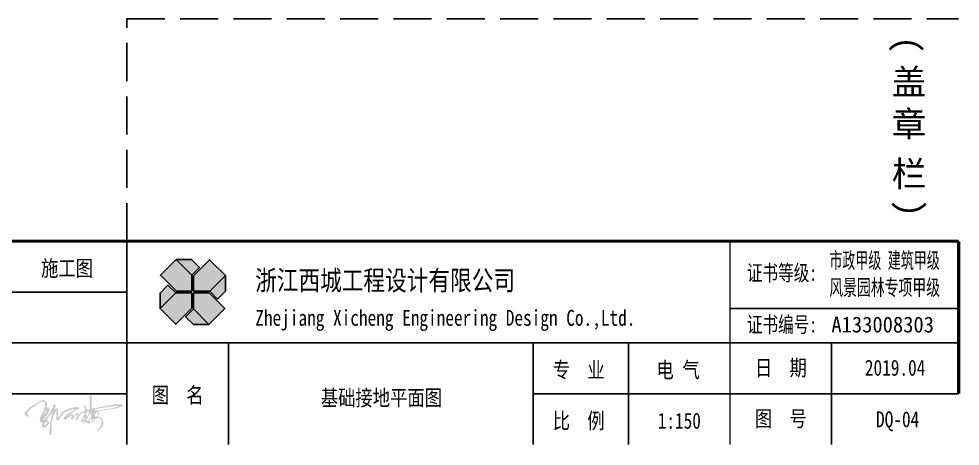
# Model space of a CAD drawing. Extents: x 7651907 to 8255021, y -2490714 to -1144618.
# Drawn here: x 8052094 to 8070627, y -1862415 to -1854009 of the extents above; entities that cross this region are included whole.
import ezdxf
from ezdxf.enums import TextEntityAlignment as Align

# ---------------------------------------------------------------- set-up
doc = ezdxf.new("R2010")
doc.units = 0
doc.header["$LTSCALE"] = 1000
doc.linetypes.add('DASH', pattern=[0.35, 0.25, -0.1])
doc.layers.get('0').update_dxf_attribs({"linetype": 'CONTINUOUS'})
doc.layers.add('图框', color=4, linetype='CONTINUOUS')
doc.layers.add('图框文字', color=7, linetype='CONTINUOUS')
doc.styles.add('宋体', font='', dxfattribs={"width": 0.8})
doc.styles.add('黑体', font='simhei.ttf', dxfattribs={"width": 0.7})
doc.styles.get('宋体').set_extended_font_data('SimSun')

# ---------------------------------------------------------------- blocks, each defined once
blk = doc.blocks.new('标志')
at = {"layer": '图框', "ltscale": 0.1}
h = blk.add_hatch(color=251, dxfattribs=at)
h.paths.add_polyline_path([(1484421, -466010), (1484102, -466330), (1484102, -466631), (1484426, -466631), (1484734, -466323)])
h.paths.add_polyline_path([(1484067, -466008), (1483761, -466008), (1484069, -466316), (1484221, -466163)])
h.paths.add_polyline_path([(1483761, -466008), (1483453, -466317), (1483767, -466631), (1484069, -466631), (1484069, -466316)])
h.paths.add_polyline_path([(1483754, -466664), (1483601, -466511), (1483446, -466666), (1483446, -466971)])
h.paths.add_polyline_path([(1484069, -466664), (1483754, -466664), (1483446, -466971), (1483754, -467279), (1484069, -466965)])
h.paths.add_polyline_path([(1484413, -466664), (1484102, -466664), (1484102, -466979), (1484409, -467286), (1484722, -466973)])
h.paths.add_polyline_path([(1484102, -466979), (1483949, -467131), (1484103, -467286), (1484409, -467286)])
h.paths.add_polyline_path([(1484734, -466323), (1484426, -466631), (1484579, -466784), (1484734, -466629)])
blk.add_line((1484421, -466010), (1484102, -466330), dxfattribs=at)
at = {"layer": '图框', "ltscale": 0.1, "flags": 128}
for points in [[(1484069, -466631), (1483767, -466631), (1483453, -466317), (1483761, -466008), (1484069, -466316), (1484069, -466631)], [(1484069, -466316), (1484221, -466163), (1484067, -466008), (1483761, -466008)], [(1484102, -466631), (1484102, -466330), (1484421, -466010), (1484734, -466323), (1484426, -466631), (1484102, -466631)], [(1484102, -466631), (1484102, -466330), (1484421, -466010)], [(1484426, -466631), (1484579, -466784), (1484734, -466629), (1484734, -466323)], [(1483754, -466664), (1483601, -466511), (1483446, -466666), (1483446, -466971)], [(1484069, -466664), (1484069, -466965), (1483754, -467279), (1483446, -466971), (1483754, -466664), (1484069, -466664)], [(1484102, -466664), (1484102, -466979), (1483949, -467131)], [(1484102, -466664), (1484413, -466664), (1484722, -466973), (1484409, -467286), (1484102, -466979), (1484102, -466664)], [(1484102, -466979), (1483949, -467131), (1484103, -467286), (1484409, -467286)]]:
    blk.add_lwpolyline(points, dxfattribs=at)

msp = doc.modelspace()

# ---------------------------------------------------------------- hatches: boundary and pattern name
h = msp.add_hatch(color=256)
h.paths.add_polyline_path([(8053643.3, -1861727.8), (8053994.1, -1861676.8), (8054141.3, -1861631.8), (8054152.9, -1861610.5), (8054116.3, -1861590.5), (8053984.4, -1861593.2), (8053528.9, -1861675.8), (8053528.9, -1861443.3), (8053504.8, -1861408.8), (8053487.4, -1861433.1), (8053490.6, -1861662.4), (8053484.7, -1861700.2), (8053427.3, -1861691.2), (8053404.5, -1861612.6), (8053374.9, -1861604.3), (8053397.6, -1861720.2), (8053293.1, -1861760.2), (8053268.1, -1861808.6), (8053265.9, -1861782.2), (8053246.5, -1861762.4), (8053214.1, -1861776.2), (8053166.2, -1861832.3), (8053163.6, -1861798.6), (8053141.6, -1861779.2), (8053103.6, -1861796.9), (8053008.2, -1861850.9), (8053204.6, -1861713.1), (8053288.5, -1861673.6), (8053248.9, -1861643.5), (8053130.1, -1861662.5), (8052955.1, -1861728.4), (8052864, -1861857.1), (8052871.9, -1861700.7), (8052853.1, -1861673), (8052827.4, -1861673), (8052794.7, -1861697.8), (8052818, -1861616.8), (8052807.6, -1861591.9), (8052765, -1861609.7), (8052765, -1861648.3), (8052703.6, -1861758.1), (8052598.7, -1861892.7), (8052565, -1861892.7), (8052650.1, -1861801.7), (8052701.6, -1861707.7), (8052677.9, -1861653.2), (8052638.3, -1861653.2), (8052652.1, -1861610.7), (8052654.1, -1861559.2), (8052599.6, -1861507.8), (8052549.2, -1861507.8), (8052321.4, -1861643.3), (8052218.4, -1861742.3), (8052200.6, -1861777.9), (8052222.4, -1861809.6), (8052276.9, -1861842.2), (8052286.8, -1861813.5), (8052259.2, -1861784.3), (8052267.4, -1861737.4), (8052334.5, -1861675.4), (8052513.9, -1861549.6), (8052577.6, -1861533), (8052615, -1861565.6), (8052592.9, -1861697.7), (8052504.8, -1861864.4), (8052510.9, -1861906.1), (8052517.7, -1861931.6), (8052544.2, -1861950.9), (8052569.4, -1861950.9), (8052536.4, -1862019.6), (8052561.3, -1862050.2), (8052595.3, -1862054.3), (8052633, -1862032.9), (8052692.6, -1861966.2), (8052688.1, -1861945.8), (8052642.3, -1861896.3), (8052748.1, -1861746.7), (8052719.5, -1861917.9), (8052696, -1862083.7), (8052694.6, -1862174.5), (8052712.6, -1862197.6), (8052740.2, -1862193.2), (8052745.6, -1862181), (8052737.5, -1862173.5), (8052742.6, -1861951.5), (8052776, -1861813.7), (8052824.4, -1861709), (8052838.3, -1861709), (8052831.8, -1861766.4), (8052831.8, -1861903.8), (8052856.3, -1861914), (8052875.7, -1861899.4), (8052981.2, -1861755.8), (8053104.8, -1861703.4), (8053182.4, -1861682.4), (8053206.6, -1861682.4), (8053196, -1861691.9), (8053066.7, -1861774.3), (8052984, -1861838.2), (8052975.4, -1861874.6), (8052980.3, -1861901.8), (8053010.2, -1861896.3), (8053125.3, -1861812.7), (8053141.3, -1861817.1), (8053115.5, -1861882.7), (8053143.4, -1861889.9), (8053184.5, -1861840.2), (8053228.1, -1861793.3), (8053246.8, -1861801.5), (8053246.8, -1861828.3), (8053205.3, -1861874.9), (8053229.1, -1861900.1), (8053245.4, -1861892.9), (8053304.7, -1861797), (8053304.7, -1861778.6), (8053387, -1861751.8), (8053387, -1861786), (8053319.3, -1861918.2), (8053328.5, -1861936.6), (8053355.4, -1861945.1), (8053390.8, -1861921.6), (8053397.2, -1861949.8), (8053416, -1861969.2), (8053425.5, -1861960), (8053430.6, -1861879), (8053502.8, -1861754.9), (8053506.2, -1861802.5), (8053514.7, -1861814.4), (8053514.7, -1861854.3), (8053437.8, -1861931.8), (8053437.8, -1861955.3), (8053461.6, -1861974.3), (8053485.8, -1861969.6), (8053552.7, -1861928.9), (8053629.4, -1861859.2), (8053701.9, -1861874.4), (8053729.5, -1861926.2), (8053714.3, -1862011.7), (8053623.2, -1862117.4), (8053638.4, -1862133.2), (8053730.2, -1862044.9), (8053755.1, -1861987.6), (8053753.7, -1861913.7), (8053731, -1861867.2), (8053652.2, -1861829.3), (8053673, -1861765.8)])
h.paths.add_polyline_path([(8053618.2, -1861749.7), (8053641.7, -1861755.9), (8053649.8, -1861771.7), (8053649.8, -1861808.1), (8053624.9, -1861835.8), (8053589.5, -1861827.2), (8053597.2, -1861781.8)], flags=16)
h.paths.add_polyline_path([(8053563.2, -1861692.7), (8053891.3, -1861635.1), (8054078.4, -1861621.7), (8053976, -1861662.4), (8053641.7, -1861713.1)], flags=16)
h.paths.add_polyline_path([(8053469.3, -1861770.2), (8053424.9, -1861842.7), (8053417.7, -1861784.6), (8053440.5, -1861731.9), (8053476.9, -1861732.3)], flags=16)
h.paths.add_polyline_path([(8053576.1, -1861866.5), (8053570.3, -1861888.5), (8053500.4, -1861938.6), (8053475.1, -1861926.8), (8053485.1, -1861905.3), (8053522.8, -1861877), (8053536.6, -1861895.3), (8053558.3, -1861879.4)], flags=16)
h.paths.add_polyline_path([(8053392.6, -1861854.6), (8053391.4, -1861890.6), (8053359.9, -1861912.2), (8053363.7, -1861875.4)], flags=16)
h.paths.add_polyline_path([(8052645.4, -1861716.1), (8052629.3, -1861747.3), (8052588.8, -1861802.2), (8052602.6, -1861754.9), (8052631.4, -1861707.5)], flags=16)
h.paths.add_polyline_path([(8052653.3, -1861957.6), (8052632.7, -1861985.4), (8052601.6, -1862002.6), (8052592.6, -1861986.4), (8052615.5, -1861940.4), (8052645.5, -1861941.4)], flags=16)

# ---------------------------------------------------------------- linework, layer by layer
at = {"layer": '图框', "color": 251, "linetype": 'DASH', "ltscale": 3}
for p, q in [((8054221, -1854008.7), (8070596, -1854008.7)), ((8054221, -1858383.7), (8054221, -1854008.7))]:
    msp.add_line(p, q, dxfattribs=at)
at = {"layer": '图框', "ltscale": 0.1}
msp.add_line((8054221, -1860383.7), (8070596, -1860383.7), dxfattribs=at)
at = {"layer": '图框', "ltscale": 0.1, "flags": 128}
for points, const_width in [([(8034846, -1862383.7), (8034846, -1858383.7), (8070596, -1858383.7)], 62.5), ([(8070596, -1858383.7), (8070596, -1861383.7)], 62.5), ([(8054221, -1858383.7), (8054221, -1862383.7)], 31.2), ([(8054221, -1858383.7), (8054221, -1862383.7)], 31.2), ([(8066096, -1858383.7), (8066096, -1860383.7)], 31.2), ([(8034846, -1859383.7), (8054221, -1859383.7)], 31.2), ([(8066096, -1859708.7), (8070596, -1859708.7)], 31.2), ([(8034846, -1860383.7), (8054221, -1860383.7)], 31.2), ([(8054221, -1860383.7), (8070596, -1860383.7)], 31.2), ([(8056221, -1860383.7), (8056221, -1862383.7)], 31.2), ([(8062221, -1860383.7), (8062221, -1862383.7)], 31.2), ([(8064096, -1860383.7), (8064096, -1862383.7)], 31.2), ([(8066096, -1860383.7), (8066096, -1862383.7)], 31.2), ([(8068096, -1860383.7), (8068096, -1862383.7)], 31.2), ([(8070596, -1860383.7), (8070596, -1861383.7)], 31.2), ([(8034846, -1861383.7), (8054221, -1861383.7)], 31.2), ([(8062221, -1861383.7), (8070596, -1861383.7)], 31.2)]:
    msp.add_lwpolyline(points, dxfattribs=dict(at, const_width=const_width))

# ---------------------------------------------------------------- block references
at = {"layer": '图框'}
msp.add_blockref('标志', (6571428.2, -1392737.1), dxfattribs=at)

# ---------------------------------------------------------------- texts
at = {"layer": '图框文字', "ltscale": 0.1, "style": '黑体'}
for s, p in [('(', (8069604.5, -1854520.4)), (')', (8069658.8, -1857736.4))]:
    msp.add_text(s, height=500, rotation=270, dxfattribs=at).set_placement(p, align=Align.MIDDLE_CENTER)
for s, p in [('盖', (8069620.3, -1855248.6)), ('章', (8069620.3, -1856077.3)), ('栏', (8069620.3, -1857055.5))]:
    msp.add_text(s, height=500, dxfattribs=at).set_placement(p, align=Align.MIDDLE_CENTER)
at = {"layer": '图框文字', "ltscale": 0.1, "style": '宋体'}
for s, width, p in [('施工图', 0.8, (8053042, -1859071.3)), ('市政甲级 建筑甲级 ', 0.6, (8069202.5, -1858915)), ('证书等级:', 0.72, (8067119.2, -1859161.8)), ('风景园林专项甲级', 0.64, (8069140.3, -1859447.8)), ('证书编号:', 0.72, (8067119.2, -1860178.7)), ('A133008303 ', 0.95, (8069202.5, -1860178.7)), ('专  业', 0.8, (8063117.3, -1861071.3)), ('电 气', 0.8, (8065072.8, -1861071.3)), ('日  期', 0.8, (8067096, -1861028.8)), ('2019.04', 0.8, (8069346, -1861028.8)), ('图  名', 0.8, (8055221, -1861566.9)), ('图  号', 0.8, (8067096, -1862028.8)), ('比  例', 0.8, (8063117.3, -1862071.3)), ('1:150', 0.8, (8065098, -1862071.3))]:
    msp.add_text(s, height=312.5, dxfattribs=dict(at, width=width)).set_placement(p, align=Align.CENTER)
at = {"layer": '图框文字', "ltscale": 0.1, "style": '宋体', "width": 0.8}
for s, height, p in [('浙江西城工程设计有限公司', 390.625, (8056747.1, -1859349.6)), ('Zhejiang Xicheng Engineering Design Co.,Ltd.', 312.5, (8056749.2, -1860046.7))]:
    msp.add_text(s, height=height, dxfattribs=at).set_placement(p)
at = {"layer": '图框文字', "color": 1, "ltscale": 0.1, "style": '宋体', "width": 0.8}
for s, p in [('基础接地平面图', (8059232.3, -1861619.5)), ('DQ-04', (8069396.8, -1862042.9))]:
    msp.add_text(s, height=312.5, dxfattribs=at).set_placement(p, align=Align.CENTER)

doc.saveas('drawing.dxf')
